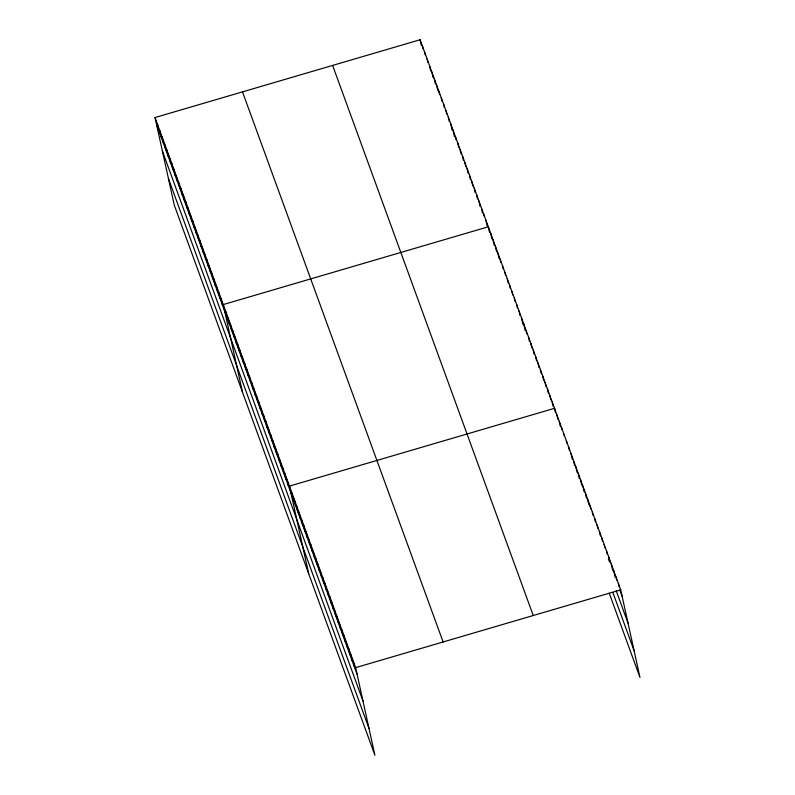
<?xml version="1.0" encoding="UTF-8"?>
<svg xmlns="http://www.w3.org/2000/svg" width="795" height="795" viewBox="0 0 795 795"><rect width="100%" height="100%" fill="white"/><g stroke="black" fill="none" stroke-linecap="round" stroke-linejoin="round"><path stroke-width="1.19" d="M155.025 117.541L355.643 667.641L374.902 755.25L174.284 205.15L155.025 117.541L420.098 39.75L620.716 589.85L639.975 677.459L609.238 593.179M355.643 667.641L620.716 589.85M608.384 558.696L609.566 561.936M619.812 590.029L622.177 596.518M616.234 590.814L628.05 623.23M612.826 592.394L634.102 650.747M332.618 65.419L533.246 615.519M242.495 91.872L443.113 641.972M156.486 124.209L357.104 674.309M162.359 150.921L362.977 701.021M168.411 178.438L369.029 728.538M618.351 583.371L619.086 586.7M615.986 576.882L616.721 580.221M613.621 570.403L615.091 577.061M611.256 563.913L612.726 570.581M608.891 557.434L609.874 561.876M606.525 550.955L607.261 554.284M604.16 544.466L604.896 547.795M601.805 537.986L602.531 541.316M599.44 531.497L600.414 535.939M597.075 525.018L597.8 528.347M594.71 518.539L595.435 521.868M592.345 512.05L593.07 515.379M589.979 505.57L590.715 508.899M587.614 499.081L588.837 504.636M585.249 492.602L586.471 498.157M582.884 486.113L584.106 491.668M580.519 479.633L581.741 485.189M578.154 473.154L579.376 478.699M575.789 466.665L577.011 472.22M573.672 461.299L574.646 465.741M571.058 453.697L572.281 459.252M568.693 447.217L569.429 450.546M566.338 440.738L566.825 442.954M563.973 434.249L564.46 436.475M561.608 427.77L562.095 429.986M559.243 421.28L560.465 426.835M556.878 414.801L557.851 419.243M555.486 412.764L554.513 408.322L289.44 486.113L308.698 573.712M552.147 401.833L553.121 406.275M549.782 395.353L550.756 399.796M547.417 388.864L548.391 393.306M545.052 382.385L546.026 386.827M542.687 375.906L543.661 380.348M540.322 369.417L541.306 373.859M537.957 362.937L538.94 367.379M535.591 356.448L536.575 360.89M533.226 349.969L534.21 354.411M530.861 343.48L531.845 347.922M528.506 337L529.48 341.443M526.141 330.521L526.866 333.85M523.776 324.032L525.237 330.7M521.411 317.553L522.871 324.211M519.046 311.064L520.019 315.506M516.68 304.584L517.416 307.913M514.315 298.105L515.051 301.434M511.95 291.616L512.686 294.945M509.585 285.137L510.32 288.466M507.22 278.647L508.194 283.09M504.855 272.168L505.59 275.497M502.49 265.689L503.225 269.018M500.125 259.2L500.86 262.529M497.759 252.721L498.982 258.276M495.394 246.231L496.617 251.786M493.039 239.752L494.252 245.307M490.674 233.263L491.886 238.818M489.531 232.339L488.309 226.784L223.236 304.574L242.495 392.183M485.954 220.334L487.176 225.889M483.599 213.885L484.085 216.111M481.492 208.548L482.466 212.99M478.898 200.986L480.12 206.541M476.543 194.536L477.527 198.979M474.198 188.087L475.172 192.529M471.842 181.638L472.816 186.08M469.487 175.188L470.461 179.63M467.132 168.739L468.116 173.181M464.787 162.289L465.761 166.731M462.432 155.84L463.406 160.282M460.076 149.39L461.06 153.833M457.731 142.941L458.705 147.383M455.376 136.492L456.111 139.821M453.021 130.042L454.492 136.71M450.676 123.593L452.136 130.261M448.32 117.143L449.294 121.585M445.965 110.694L446.701 114.023M443.62 104.244L444.345 107.573M441.265 97.795L442 101.124M438.91 91.346L439.645 94.675M436.554 84.896L437.777 90.451M434.209 78.447L435.431 84.002M431.854 71.997L433.076 77.552M429.499 65.548L430.721 71.103M427.154 59.098L427.879 62.427M424.798 52.649L425.285 54.875M422.443 46.199L422.93 48.425M420.098 39.75L421.32 45.305M353.278 661.162L354.749 667.82M350.913 654.673L352.384 661.341M348.548 648.193L350.019 654.851M346.183 641.714L347.654 648.372M343.818 635.225L345.288 641.893M341.453 628.746L342.923 635.404M339.097 622.256L340.558 628.924M336.732 615.777L338.193 622.435M334.367 609.288L335.828 615.956M332.002 602.809L333.463 609.477M329.637 596.33L331.098 602.988M327.272 589.84L328.733 596.508M324.907 583.361L326.367 590.019M322.541 576.872L324.002 583.54M320.176 570.393L321.637 577.061M317.811 563.913L319.282 570.572M315.446 557.424L316.917 564.092M313.081 550.945L314.552 557.603M310.716 544.456L312.187 551.124M308.351 537.976L309.821 544.645M305.986 531.497L307.456 538.155M303.63 525.008L305.091 531.676M301.265 518.529L302.726 525.187M298.9 512.04L300.361 518.708M296.535 505.56L297.996 512.219M294.17 499.071L295.631 505.739M291.805 492.592L293.266 499.26M287.075 479.623L288.535 486.292M284.709 473.144L286.17 479.802M282.344 466.655L283.815 473.323M279.979 460.176L281.45 466.844M277.614 453.697L279.085 460.355M275.249 447.207L276.72 453.875M272.884 440.728L274.354 447.386M270.519 434.239L271.989 440.907M268.163 427.76L269.624 434.428M265.798 421.28L267.259 427.939M263.433 414.791L264.894 421.459M261.068 408.312L262.529 414.97M258.703 401.823L260.164 408.491M256.338 395.344L257.799 402.002M253.973 388.864L255.434 395.522M251.608 382.375L253.068 389.043M249.242 375.896L250.703 382.554M246.877 369.407L248.348 376.075M244.512 362.927L245.983 369.586M242.147 356.438L243.618 363.106M239.782 349.959L241.253 356.627M237.417 343.48L238.888 350.138M235.052 336.991L236.522 343.659M232.687 330.511L234.157 337.169M230.331 324.022L231.792 330.69M227.966 317.543L229.427 324.211M225.601 311.064L227.062 317.722M220.881 298.125L222.352 304.793M218.526 291.676L219.996 298.344M216.18 285.226L217.641 291.894M213.825 278.777L215.286 285.445M211.47 272.327L212.941 278.995M209.125 265.878L210.586 272.546M206.77 259.428L208.23 266.096M204.414 252.979L205.885 259.647M202.069 246.53L203.53 253.198M199.714 240.08L201.175 246.748M197.359 233.631L198.83 240.299M195.004 227.181L196.474 233.849M192.658 220.732L194.119 227.4M190.303 214.282L191.774 220.95M187.948 207.833L189.419 214.501M185.603 201.383L187.064 208.052M183.248 194.934L184.708 201.602M180.892 188.485L182.363 195.153M178.547 182.035L180.008 188.703M176.192 175.586L177.653 182.254M173.837 169.136L175.307 175.804M171.491 162.687L172.952 169.355M169.136 156.237L170.597 162.905M166.781 149.788L168.252 156.456M164.426 143.339L165.897 150.007M162.081 136.889L163.541 143.557M159.725 130.44L161.196 137.108M157.37 123.99L158.841 130.658"/></g></svg>
